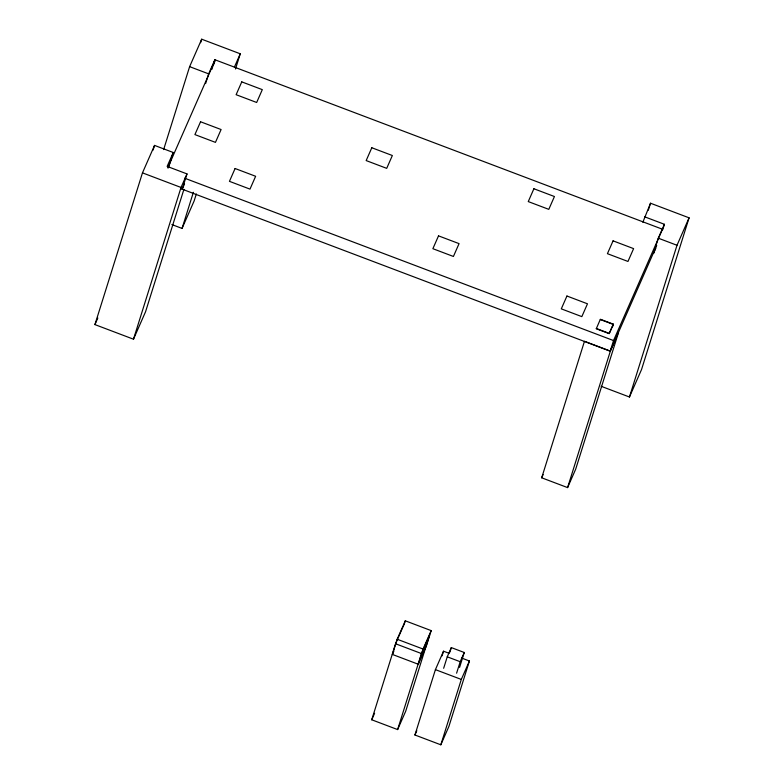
<?xml version="1.0" encoding="UTF-8"?>
<svg xmlns="http://www.w3.org/2000/svg" width="784" height="784" viewBox="0 0 784 784"><rect width="100%" height="100%" fill="white"/><g stroke="black" fill="none" stroke-linecap="round" stroke-linejoin="round"><path stroke-width="1.18" d="M183.917 189.336L145.559 311.748L133.486 339.198L94.923 324.596L142.472 172.862L154.546 145.412L173.254 152.498L168.452 167.835M153.086 150.087L154.546 145.412M163.631 149.587L189.62 66.65L201.694 39.2L240.257 53.792L235.494 68.982M200.596 42.708L201.694 39.2M205.614 83.555L208.662 73.863L214.875 59.731L662.49 229.242L613.529 340.56L610.197 351.203L181.231 188.817M211.837 69.423L214.875 59.731M213.895 64.18L215.228 59.927L167.737 167.903M133.486 339.198L181.035 187.464L186.994 173.911L167.149 166.394L173.254 152.498M186.994 173.911L182.192 189.248L184.544 183.897M171.853 224.557L182.055 228.428L193.383 192.286M196.323 193.962L194.128 200.969L182.055 228.428M397.625 729.581L421.449 653.552L429.563 635.118L405.73 711.147L397.625 729.581L371.734 719.781L395.557 643.752L403.192 626.406M392.412 654.444L397.174 639.244L405.289 620.81L431.18 630.61L426.408 645.82L418.303 664.254L392.412 654.444L393.842 651.2M403.927 625.152L405.289 620.81M418.303 664.254L423.066 649.044L431.18 630.61M461.531 658.011L469.41 661L448.928 726.366L440.824 744.8L414.932 735L435.414 669.634L443.519 651.2L449.144 653.327M442.058 655.865L443.519 651.2M443.656 668.282L447.252 656.816L451.31 647.594L464.255 652.494L459.581 667.409M449.869 652.19L451.31 647.594M456.602 673.191L460.198 661.716L464.255 652.494M440.824 744.8L461.306 679.434L469.41 661M541.695 477.799L584.472 341.285L610.364 351.095L567.587 487.599L541.695 477.799L543.126 474.545M642.841 222.254L650.514 203.223L689.077 217.825L641.528 369.558L629.454 397.008L601.103 386.277M648.319 210.23L650.514 203.223M612.608 326.565L613.313 324.155L600.368 319.255L596.271 328.761L609.217 333.661L613.274 324.439L600.328 319.539M644.556 216.776L664.401 224.293L658.295 238.189L653.484 253.526L655.836 248.185M662.686 229.771L664.401 224.293M629.454 397.008L677.004 245.274L689.077 217.825M94.923 324.596L97.824 318.01M234.396 67.12L240.257 53.792M371.734 719.781L374.595 713.273M414.932 735L416.833 730.659M613.313 324.155L609.256 333.376L596.31 328.476M610.197 351.203L656.708 245.451M610.364 351.095L618.468 332.661L575.691 469.165L567.587 487.599M658.295 238.189L677.004 245.274M189.62 66.65L208.662 73.863M184.573 178.174L613.529 340.56M142.472 172.862L181.035 187.464M447.252 656.816L460.198 661.716M397.174 639.244L423.066 649.044M395.557 643.752L421.449 653.552M435.414 669.634L461.306 679.434M200.557 121.765L194.912 134.593L215.453 142.374L221.098 129.536L200.557 121.765M241.766 81.869L236.121 94.697L256.662 102.479L262.307 89.641L241.766 81.869M235.092 168.511L229.447 181.339L249.988 189.12L255.633 176.282L235.092 168.511M371.812 147.745L366.167 160.573L386.708 168.354L392.353 155.516L371.812 147.745M438.521 235.857L432.876 248.695L453.417 256.466L459.061 243.628L438.521 235.857M533.894 188.748L528.259 201.586L548.79 209.357L554.435 196.529L533.894 188.748M566.94 296.019L561.295 308.857L581.836 316.628L587.481 303.8L566.94 296.019M613.068 240.845L607.424 253.683L627.964 261.454L633.609 248.626L613.068 240.845"/></g></svg>
